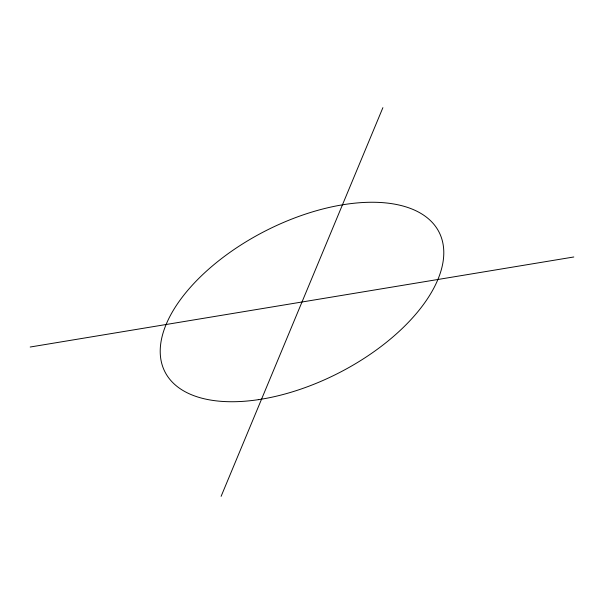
<?xml version="1.0" encoding="UTF-8"?>
<svg xmlns="http://www.w3.org/2000/svg" width="604" height="604" viewBox="0 0 604 604"><rect width="100%" height="100%" fill="white"/><g stroke="black" fill="none" stroke-linecap="round" stroke-linejoin="round"><path stroke-width="0.91" d="M221.109 496.337L382.891 107.663M30.2 347.021L573.8 256.979M258.331 399.674A153.839 79.924 -27 0 0 440.663 235.673A153.839 79.924 -27 0 0 207.006 270.645A153.839 79.924 -27 0 0 258.331 399.674"/></g></svg>
